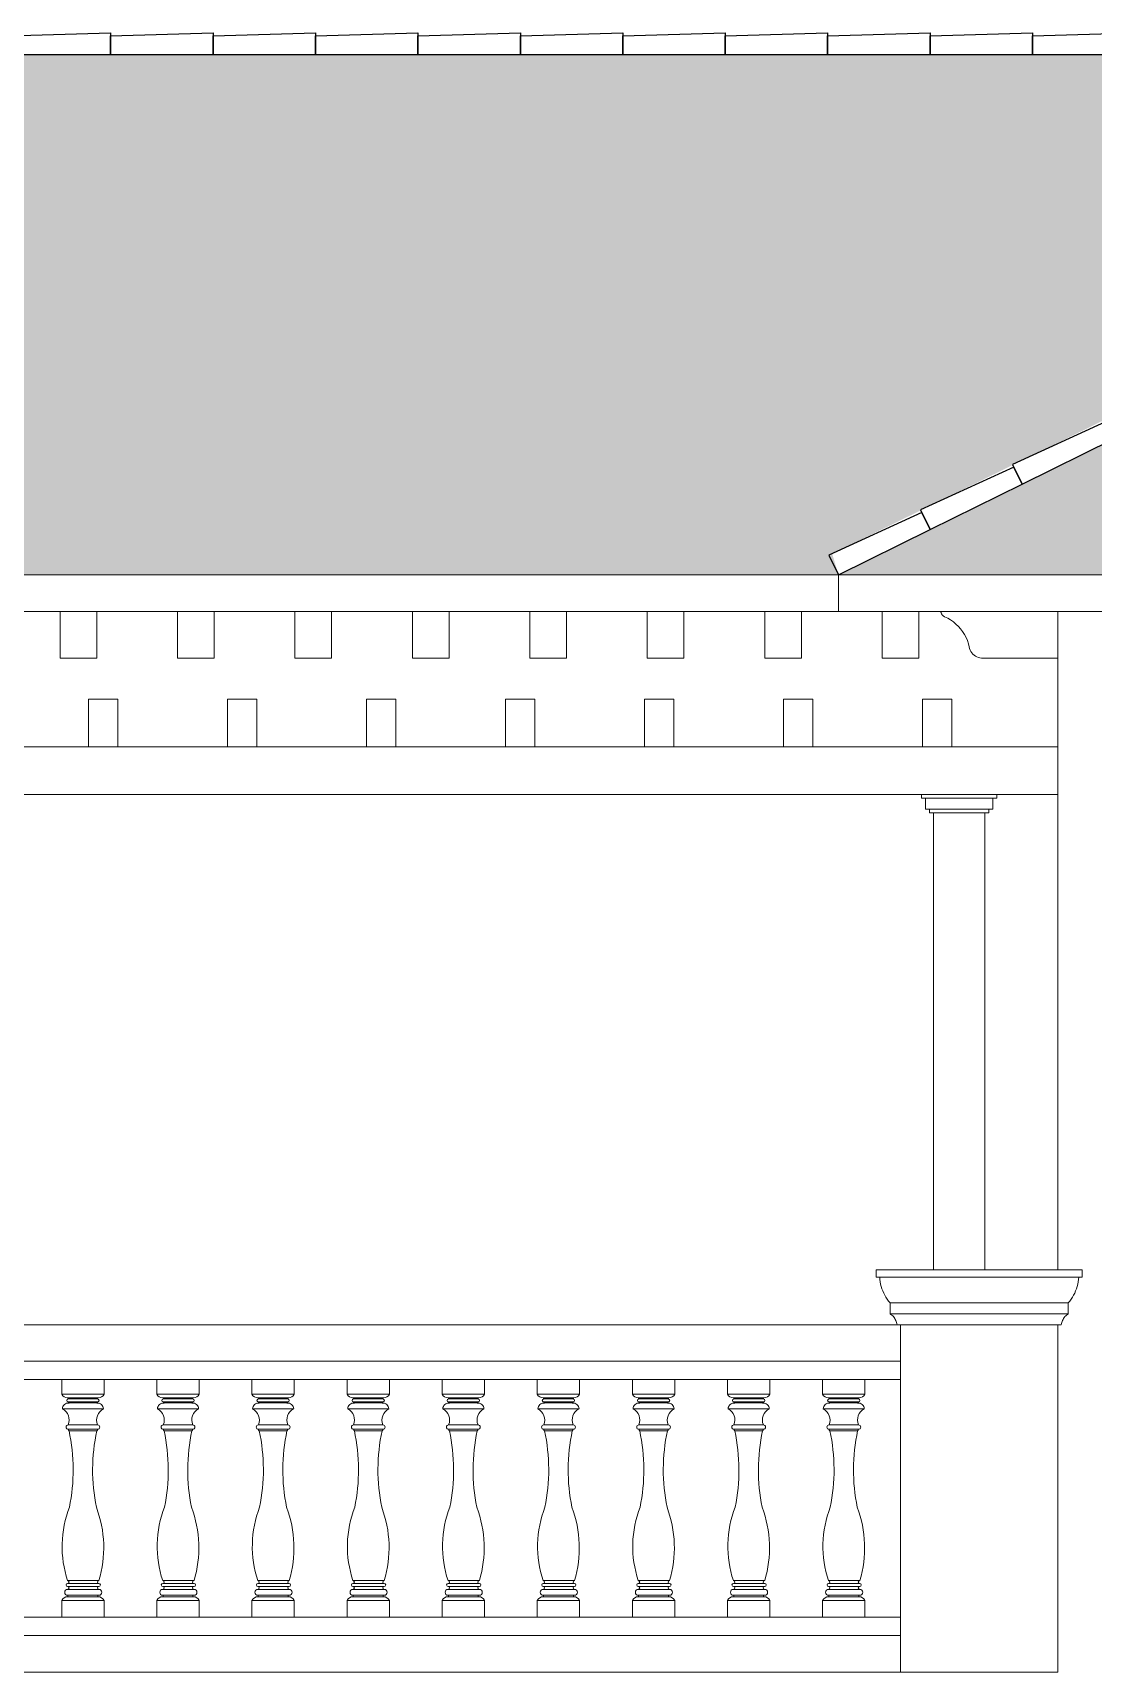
# Model space of a CAD drawing. Header units: millimetres. Extents: x 33748 to 451939, y -263262 to 62681.
# Drawn here: x 288021 to 290920, y -122262 to -117780 of the extents above; entities that cross this region are included whole.
import ezdxf

# ---------------------------------------------------------------- set-up
doc = ezdxf.new("R2010")
doc.units = ezdxf.units.MM
for name, color, linetype, lineweight in [('-FURNITURE', 46, 'Continuous', 9), ('-HATCH', 8, 'Continuous', 5), ('-LINE1', 7, 'Continuous', 18)]:
    doc.layers.add(name, color=color, linetype=linetype, lineweight=lineweight)
doc.layers.add('-HATCH CONCRETE', color=54, linetype='Continuous')
doc.layers.add('13. NET HATCH', color=252, linetype='Continuous')

# ---------------------------------------------------------------- blocks, each defined once
blk = doc.blocks.new('cot lan can')
blk.add_line((-66.5, 1080), (-57, 1080))
for points in [[(-66.5, 1080), (-66.5, 1100), (496.5, 1100), (496.5, 1080), (-66.5, 1080)], [(-28.5, 1010), (-32.6, 1014.8), (-36.4, 1019.9), (-39.9, 1025.2), (-43.2, 1030.8), (-46.1, 1036.5), (-48.6, 1042.3), (-50.9, 1048.4), (-52.8, 1054.5), (-54.4, 1060.8), (-55.6, 1067.1), (-56.5, 1073.5), (-57, 1080)], [(487, 1080), (486.5, 1073.5), (485.6, 1067.1), (484.4, 1060.8), (482.8, 1054.5), (480.9, 1048.4), (478.6, 1042.3), (476.1, 1036.5), (473.2, 1030.8), (469.9, 1025.2), (466.4, 1019.9), (462.6, 1014.8), (458.5, 1010)], [(-28.5, 980), (-28.5, 1010), (458.5, 1010), (458.5, 980)], [(-10.8, 956), (-11.8, 959), (-12.9, 961.8), (-14.3, 964.6), (-15.8, 967.2), (-17.6, 969.7), (-18.4, 970.7), (-19.5, 972.1), (-21.5, 974.3), (-23.7, 976.4), (-26.1, 978.3), (-28.5, 980), (458.5, 980), (456.1, 978.3), (453.7, 976.4), (451.5, 974.3), (449.5, 972.1), (447.6, 969.7), (445.8, 967.2), (444.3, 964.6), (442.9, 961.8), (441.8, 959), (440.8, 956), (440.1, 953), (439.5, 950), (430, 950)], [(0, 950), (-9.5, 950), (-10.1, 953), (-10.8, 956)]]:
    blk.add_lwpolyline(points)
blk.add_lwpolyline([(430, 950), (430, 0), (0, 0), (0, 950)], close=True)

msp = doc.modelspace()

# ---------------------------------------------------------------- hatches: boundary and pattern name
at = {"layer": '13. NET HATCH'}
h = msp.add_hatch(dxfattribs=at)
h.set_pattern_fill('N-ONG-01', color=256, scale=200)
h.set_pattern_definition([(274.9697, (290364.163, -13157.795), (-199.9982614, 2400.0002103), [184.6944, -4432.6642]), (180, (290380.16, -13341.8), (-200, -200), [16, -184]), (0, (290180.16, -13357.8), (200, 200), [56, -144]), (90, (290236.16, -13357.8), (-200, 200), [20, -180]), (270, (290364.16, -13337.8), (200, -200), [20, -180]), (0, (290364.16, -13357.8), (200, 200), [16, -184]), (0, (290180.16, -13341.8), (200, 200), [40, -160]), (85.0303, (290220.163, -13341.795), (199.9982614, 2400.0002103), [184.6944, -4432.6642]), (52.6961, (290220.163, -13331.795), (-2599.997178, -3400.00214834), [52.8016, -5227.35]), (18.4349, (290252.16, -13289.795), (400.000087, 199.99968), [50.5964, -581.859]), (341.5651, (290300.16, -13273.795), (-400.000087, 199.99968), [50.5964, -581.859]), (307.3039, (290348.163, -13289.795), (2599.997178, -3400.00214834), [52.8016, -5227.35]), (20.2249, (290262.163, -13303.795), (-2199.9994529, -800.0016671), [40.497, -4009.1944]), (339.7751, (290300.163, -13289.795), (2199.9994529, -800.0016671), [40.497, -4009.1944]), (307.4054, (290338.163, -13303.795), (2000.0019905, -2599.998493), [42.8018, -4237.385]), (52.5946, (290236.163, -13337.795), (-2000.0019905, -2599.998493), [42.8018, -4237.385])])
h.paths.add_polyline_path([(292823.4, -117916.4), (295440.2, -119204.6), (295423.2, -119262.1), (299123.8, -119262.1), (296073.9, -117840), (287473.2, -117840), (284423.4, -119262.1), (290223.5, -119262.1), (290206.5, -119204.6)])
h.paths.add_polyline_path([(295423.2, -119262.1), (292823.4, -117977.6), (290223.5, -119262.1)], flags=17)

# ---------------------------------------------------------------- linework, layer by layer
at = {"layer": '-FURNITURE'}
for p, q in [((286323.8, -119732.1), (290823.5, -119732.1)), ((286444.8, -119862.1), (290823.5, -119862.1)), ((290450.2, -119862.9), (290450.2, -119872.9)), ((290656.8, -119862.9), (290450.2, -119862.9)), ((290450.2, -119872.9), (290461.3, -119872.9)), ((290461.3, -119872.9), (290461.3, -119902.9)), ((290645.7, -119872.9), (290461.3, -119872.9)), ((290645.7, -119872.9), (290656.8, -119872.9)), ((290645.7, -119872.9), (290645.7, -119902.9)), ((290656.8, -119862.9), (290656.8, -119872.9)), ((290461.3, -119902.9), (290472.4, -119902.9)), ((290472.4, -119902.9), (290472.4, -119912.9)), ((290634.6, -119902.9), (290472.4, -119902.9)), ((290472.4, -119912.9), (290483.5, -119912.9)), ((290483.5, -121162.1), (290483.5, -119912.9)), ((290623.5, -119912.9), (290483.5, -119912.9)), ((290623.5, -119912.9), (290634.6, -119912.9)), ((290623.5, -121162.1), (290623.5, -119912.9)), ((290634.6, -119902.9), (290645.7, -119902.9)), ((290634.6, -119902.9), (290634.6, -119912.9))]:
    msp.add_line(p, q, dxfattribs=at)
for points in [[(288173.3, -119732.1), (288173.3, -119602.1), (288253.3, -119602.1), (288253.3, -119732.1)], [(288553.3, -119732.1), (288553.3, -119602.1), (288633.3, -119602.1), (288633.3, -119732.1)], [(288933.3, -119732.1), (288933.3, -119602.1), (289013.3, -119602.1), (289013.3, -119732.1)], [(289313.3, -119732.1), (289313.3, -119602.1), (289393.3, -119602.1), (289393.3, -119732.1)], [(289693.3, -119732.1), (289693.3, -119602.1), (289773.3, -119602.1), (289773.3, -119732.1)], [(290073.3, -119732.1), (290073.3, -119602.1), (290153.3, -119602.1), (290153.3, -119732.1)], [(290453.3, -119732.1), (290453.3, -119602.1), (290533.3, -119602.1), (290533.3, -119732.1)]]:
    msp.add_lwpolyline(points, dxfattribs=at)
at = {"layer": '-HATCH'}
for p, q in [((287473.2, -117840), (296073.9, -117840)), ((284423.4, -119262.1), (290223.5, -119262.1)), ((290223.5, -119362.1), (284423.4, -119362.1))]:
    msp.add_line(p, q, dxfattribs=at)
for points in [[(288095.7, -119490.1), (288095.7, -119362.1), (288195.7, -119362.1), (288195.7, -119490.1)], [(288416.8, -119490.1), (288416.8, -119362.1), (288516.8, -119362.1), (288516.8, -119490.1)], [(288737.8, -119490.1), (288737.8, -119362.1), (288837.8, -119362.1), (288837.8, -119490.1)], [(289058.9, -119490.1), (289058.9, -119362.1), (289158.9, -119362.1), (289158.9, -119490.1)], [(289379.9, -119490.1), (289379.9, -119362.1), (289479.9, -119362.1), (289479.9, -119490.1)], [(289700.9, -119490.1), (289700.9, -119362.1), (289800.9, -119362.1), (289800.9, -119490.1)], [(290022, -119490.1), (290022, -119362.1), (290122, -119362.1), (290122, -119490.1)], [(290343, -119490.1), (290343, -119362.1), (290443, -119362.1), (290443, -119490.1)]]:
    msp.add_lwpolyline(points, close=True, dxfattribs=at)
at = {"layer": '-HATCH CONCRETE'}
for points in [[(287953.9, -117840), (287953.9, -117788), (288233.9, -117780), (288233.9, -117840)], [(288233.9, -117840), (288233.9, -117788), (288513.9, -117780), (288513.9, -117840)], [(288513.9, -117840), (288513.9, -117788), (288793.9, -117780), (288793.9, -117840)], [(288793.9, -117840), (288793.9, -117788), (289073.9, -117780), (289073.9, -117840)], [(289073.9, -117840), (289073.9, -117788), (289353.9, -117780), (289353.9, -117840)], [(289353.9, -117840), (289353.9, -117788), (289633.9, -117780), (289633.9, -117840)], [(289633.9, -117840), (289633.9, -117788), (289913.9, -117780), (289913.9, -117840)], [(289913.9, -117840), (289913.9, -117788), (290193.9, -117780), (290193.9, -117840)], [(290193.9, -117840), (290193.9, -117788), (290473.9, -117780), (290473.9, -117840)], [(290473.9, -117840), (290473.9, -117788), (290753.9, -117780), (290753.9, -117840)], [(290753.9, -117840), (290753.9, -117788), (291033.9, -117780), (291033.9, -117840)], [(290976.6, -118890.1), (290953.6, -118843.4), (290699, -118960.3), (290725.6, -119014.1)], [(290725.6, -119014.1), (290702.5, -118967.5), (290448, -119084.3), (290474.5, -119138.1)], [(290474.5, -119138.1), (290451.5, -119091.5), (290196.9, -119208.3), (290223.5, -119262.1)]]:
    msp.add_lwpolyline(points, close=True, dxfattribs=at)
at = {"layer": '-LINE1'}
msp.add_line((292823.4, -117977.6), (290223.5, -119262.1), dxfattribs=at)
at = {"layer": '-LINE1', "lineweight": 20}
for p, q in [((295423.2, -119262.1), (290223.5, -119262.1)), ((290223.5, -119362.1), (290223.5, -119262.1)), ((290223.5, -119362.1), (295423.2, -119362.1)), ((288100.2, -121502), (288100.2, -121462.1)), ((288360.2, -121502), (288360.2, -121462.1)), ((288620.2, -121502), (288620.2, -121462.1)), ((288880.2, -121502), (288880.2, -121462.1)), ((289140.2, -121502), (289140.2, -121462.1)), ((289400.2, -121502), (289400.2, -121462.1)), ((289660.2, -121502), (289660.2, -121462.1)), ((289920.2, -121502), (289920.2, -121462.1)), ((290180.2, -121502), (290180.2, -121462.1)), ((288165.8, -121502), (288100.2, -121502)), ((288165.8, -121502), (288215.8, -121502)), ((288425.8, -121502), (288360.2, -121502)), ((288425.8, -121502), (288475.8, -121502)), ((288685.8, -121502), (288620.2, -121502)), ((288685.8, -121502), (288735.8, -121502)), ((288945.8, -121502), (288880.2, -121502)), ((288945.8, -121502), (288995.8, -121502)), ((289205.8, -121502), (289140.2, -121502)), ((289205.8, -121502), (289255.8, -121502)), ((289465.8, -121502), (289400.2, -121502)), ((289465.8, -121502), (289515.8, -121502)), ((289725.8, -121502), (289660.2, -121502)), ((289725.8, -121502), (289775.8, -121502)), ((289985.8, -121502), (289920.2, -121502)), ((289985.8, -121502), (290035.8, -121502)), ((290245.8, -121502), (290180.2, -121502)), ((290245.8, -121502), (290295.8, -121502)), ((288165.8, -121542.1), (288101.9, -121542.1)), ((288165.8, -121512), (288116.2, -121512)), ((288117.2, -121512), (288117.2, -121515.1)), ((288165.8, -121515.1), (288117.9, -121515.1)), ((288165.8, -121523.1), (288117.9, -121523.1)), ((288117.9, -121523.1), (288117.9, -121526.1)), ((288165.8, -121526.1), (288117.9, -121526.1)), ((288165.8, -121512), (288199.8, -121512)), ((288165.8, -121515.1), (288198.2, -121515.1)), ((288165.8, -121523.1), (288198.2, -121523.1)), ((288165.8, -121526.1), (288198.2, -121526.1)), ((288165.8, -121542.1), (288214.2, -121542.1)), ((288198.2, -121523.1), (288198.2, -121526.1)), ((288198.8, -121512), (288198.8, -121515.1)), ((288425.8, -121542.1), (288361.9, -121542.1)), ((288425.8, -121512), (288376.2, -121512)), ((288377.2, -121512), (288377.2, -121515.1)), ((288425.8, -121515.1), (288377.9, -121515.1)), ((288425.8, -121523.1), (288377.9, -121523.1)), ((288377.9, -121523.1), (288377.9, -121526.1)), ((288425.8, -121526.1), (288377.9, -121526.1)), ((288425.8, -121512), (288459.8, -121512)), ((288425.8, -121515.1), (288458.2, -121515.1)), ((288425.8, -121523.1), (288458.2, -121523.1)), ((288425.8, -121526.1), (288458.2, -121526.1)), ((288425.8, -121542.1), (288474.2, -121542.1)), ((288458.2, -121523.1), (288458.2, -121526.1)), ((288458.8, -121512), (288458.8, -121515.1)), ((288685.8, -121542.1), (288621.9, -121542.1)), ((288685.8, -121512), (288636.2, -121512)), ((288637.2, -121512), (288637.2, -121515.1)), ((288685.8, -121515.1), (288637.9, -121515.1)), ((288685.8, -121523.1), (288637.9, -121523.1)), ((288637.9, -121523.1), (288637.9, -121526.1)), ((288685.8, -121526.1), (288637.9, -121526.1)), ((288685.8, -121512), (288719.8, -121512)), ((288685.8, -121515.1), (288718.2, -121515.1)), ((288685.8, -121523.1), (288718.2, -121523.1)), ((288685.8, -121526.1), (288718.2, -121526.1)), ((288685.8, -121542.1), (288734.2, -121542.1)), ((288718.2, -121523.1), (288718.2, -121526.1)), ((288718.8, -121512), (288718.8, -121515.1)), ((288945.8, -121542.1), (288881.9, -121542.1)), ((288945.8, -121512), (288896.2, -121512)), ((288897.2, -121512), (288897.2, -121515.1)), ((288945.8, -121515.1), (288897.9, -121515.1)), ((288945.8, -121523.1), (288897.9, -121523.1)), ((288897.9, -121523.1), (288897.9, -121526.1)), ((288945.8, -121526.1), (288897.9, -121526.1)), ((288945.8, -121512), (288979.8, -121512)), ((288945.8, -121515.1), (288978.2, -121515.1)), ((288945.8, -121523.1), (288978.2, -121523.1)), ((288945.8, -121526.1), (288978.2, -121526.1)), ((288945.8, -121542.1), (288994.2, -121542.1)), ((288978.2, -121523.1), (288978.2, -121526.1)), ((288978.8, -121512), (288978.8, -121515.1)), ((289205.8, -121542.1), (289141.9, -121542.1)), ((289205.8, -121512), (289156.2, -121512)), ((289157.2, -121512), (289157.2, -121515.1)), ((289205.8, -121515.1), (289157.9, -121515.1)), ((289205.8, -121523.1), (289157.9, -121523.1)), ((289157.9, -121523.1), (289157.9, -121526.1)), ((289205.8, -121526.1), (289157.9, -121526.1)), ((289205.8, -121512), (289239.8, -121512)), ((289205.8, -121515.1), (289238.2, -121515.1)), ((289205.8, -121523.1), (289238.2, -121523.1)), ((289205.8, -121526.1), (289238.2, -121526.1)), ((289205.8, -121542.1), (289254.2, -121542.1)), ((289238.2, -121523.1), (289238.2, -121526.1)), ((289238.8, -121512), (289238.8, -121515.1)), ((289465.8, -121542.1), (289401.9, -121542.1)), ((289465.8, -121512), (289416.2, -121512)), ((289417.2, -121512), (289417.2, -121515.1)), ((289465.8, -121515.1), (289417.9, -121515.1)), ((289465.8, -121523.1), (289417.9, -121523.1)), ((289417.9, -121523.1), (289417.9, -121526.1)), ((289465.8, -121526.1), (289417.9, -121526.1)), ((289465.8, -121512), (289499.8, -121512)), ((289465.8, -121515.1), (289498.2, -121515.1)), ((289465.8, -121523.1), (289498.2, -121523.1)), ((289465.8, -121526.1), (289498.2, -121526.1)), ((289465.8, -121542.1), (289514.2, -121542.1)), ((289498.2, -121523.1), (289498.2, -121526.1)), ((289498.8, -121512), (289498.8, -121515.1)), ((289725.8, -121542.1), (289661.9, -121542.1)), ((289725.8, -121512), (289676.2, -121512)), ((289677.2, -121512), (289677.2, -121515.1)), ((289725.8, -121515.1), (289677.9, -121515.1)), ((289725.8, -121523.1), (289677.9, -121523.1)), ((289677.9, -121523.1), (289677.9, -121526.1)), ((289725.8, -121526.1), (289677.9, -121526.1)), ((289725.8, -121512), (289759.8, -121512)), ((289725.8, -121515.1), (289758.2, -121515.1)), ((289725.8, -121523.1), (289758.2, -121523.1)), ((289725.8, -121526.1), (289758.2, -121526.1)), ((289725.8, -121542.1), (289774.2, -121542.1)), ((289758.2, -121523.1), (289758.2, -121526.1)), ((289758.8, -121512), (289758.8, -121515.1)), ((289985.8, -121542.1), (289921.9, -121542.1)), ((289985.8, -121512), (289936.2, -121512)), ((289937.2, -121512), (289937.2, -121515.1)), ((289985.8, -121515.1), (289937.9, -121515.1)), ((289985.8, -121523.1), (289937.9, -121523.1)), ((289937.9, -121523.1), (289937.9, -121526.1)), ((289985.8, -121526.1), (289937.9, -121526.1)), ((289985.8, -121512), (290019.8, -121512)), ((289985.8, -121515.1), (290018.2, -121515.1)), ((289985.8, -121523.1), (290018.2, -121523.1)), ((289985.8, -121526.1), (290018.2, -121526.1)), ((289985.8, -121542.1), (290034.2, -121542.1)), ((290018.2, -121523.1), (290018.2, -121526.1)), ((290018.8, -121512), (290018.8, -121515.1)), ((290245.8, -121542.1), (290181.9, -121542.1)), ((290245.8, -121512), (290196.2, -121512)), ((290197.2, -121512), (290197.2, -121515.1)), ((290245.8, -121515.1), (290197.9, -121515.1)), ((290245.8, -121523.1), (290197.9, -121523.1)), ((290197.9, -121523.1), (290197.9, -121526.1)), ((290245.8, -121526.1), (290197.9, -121526.1)), ((290245.8, -121512), (290279.8, -121512)), ((290245.8, -121515.1), (290278.2, -121515.1)), ((290245.8, -121523.1), (290278.2, -121523.1)), ((290245.8, -121526.1), (290278.2, -121526.1)), ((290245.8, -121542.1), (290294.2, -121542.1)), ((290278.2, -121523.1), (290278.2, -121526.1)), ((290278.8, -121512), (290278.8, -121515.1)), ((288165.8, -121586.1), (288117.9, -121586.1)), ((288165.8, -121598.1), (288117.9, -121598.1)), ((288165.8, -121586.1), (288198.2, -121586.1)), ((288165.8, -121598.1), (288198.2, -121598.1)), ((288425.8, -121586.1), (288377.9, -121586.1)), ((288425.8, -121598.1), (288377.9, -121598.1)), ((288425.8, -121586.1), (288458.2, -121586.1)), ((288425.8, -121598.1), (288458.2, -121598.1)), ((288685.8, -121586.1), (288637.9, -121586.1)), ((288685.8, -121598.1), (288637.9, -121598.1)), ((288685.8, -121586.1), (288718.2, -121586.1)), ((288685.8, -121598.1), (288718.2, -121598.1)), ((288945.8, -121586.1), (288897.9, -121586.1)), ((288945.8, -121598.1), (288897.9, -121598.1)), ((288945.8, -121586.1), (288978.2, -121586.1)), ((288945.8, -121598.1), (288978.2, -121598.1)), ((289205.8, -121586.1), (289157.9, -121586.1)), ((289205.8, -121598.1), (289157.9, -121598.1)), ((289205.8, -121586.1), (289238.2, -121586.1)), ((289205.8, -121598.1), (289238.2, -121598.1)), ((289465.8, -121586.1), (289417.9, -121586.1)), ((289465.8, -121598.1), (289417.9, -121598.1)), ((289465.8, -121586.1), (289498.2, -121586.1)), ((289465.8, -121598.1), (289498.2, -121598.1)), ((289725.8, -121586.1), (289677.9, -121586.1)), ((289725.8, -121598.1), (289677.9, -121598.1)), ((289725.8, -121586.1), (289758.2, -121586.1)), ((289725.8, -121598.1), (289758.2, -121598.1)), ((289985.8, -121586.1), (289937.9, -121586.1)), ((289985.8, -121598.1), (289937.9, -121598.1)), ((289985.8, -121586.1), (290018.2, -121586.1)), ((289985.8, -121598.1), (290018.2, -121598.1)), ((290245.8, -121586.1), (290197.9, -121586.1)), ((290245.8, -121598.1), (290197.9, -121598.1)), ((290245.8, -121586.1), (290278.2, -121586.1)), ((290245.8, -121598.1), (290278.2, -121598.1)), ((288165.8, -121602.1), (288120.1, -121602.1)), ((288165.8, -121602.1), (288195.9, -121602.1)), ((288425.8, -121602.1), (288380.1, -121602.1)), ((288425.8, -121602.1), (288455.9, -121602.1)), ((288685.8, -121602.1), (288640.1, -121602.1)), ((288685.8, -121602.1), (288715.9, -121602.1)), ((288945.8, -121602.1), (288900.1, -121602.1)), ((288945.8, -121602.1), (288975.9, -121602.1)), ((289205.8, -121602.1), (289160.1, -121602.1)), ((289205.8, -121602.1), (289235.9, -121602.1)), ((289465.8, -121602.1), (289420.1, -121602.1)), ((289465.8, -121602.1), (289495.9, -121602.1)), ((289725.8, -121602.1), (289680.1, -121602.1)), ((289725.8, -121602.1), (289755.9, -121602.1)), ((289985.8, -121602.1), (289940.1, -121602.1)), ((289985.8, -121602.1), (290015.9, -121602.1)), ((290245.8, -121602.1), (290200.1, -121602.1)), ((290245.8, -121602.1), (290275.9, -121602.1)), ((288201.8, -122011.7), (288116.2, -122011.7)), ((288201.8, -122019.7), (288116.2, -122019.7)), ((288201.8, -122027.7), (288116.2, -122027.7)), ((288201.8, -122035.7), (288116.2, -122035.7)), ((288461.8, -122011.7), (288376.2, -122011.7)), ((288461.8, -122019.7), (288376.2, -122019.7)), ((288461.8, -122027.7), (288376.2, -122027.7)), ((288461.8, -122035.7), (288376.2, -122035.7)), ((288721.8, -122011.7), (288636.2, -122011.7)), ((288721.8, -122019.7), (288636.2, -122019.7)), ((288721.8, -122027.7), (288636.2, -122027.7)), ((288721.8, -122035.7), (288636.2, -122035.7)), ((288981.8, -122011.7), (288896.2, -122011.7)), ((288981.8, -122019.7), (288896.2, -122019.7)), ((288981.8, -122027.7), (288896.2, -122027.7)), ((288981.8, -122035.7), (288896.2, -122035.7)), ((289241.8, -122011.7), (289156.2, -122011.7)), ((289241.8, -122019.7), (289156.2, -122019.7)), ((289241.8, -122027.7), (289156.2, -122027.7)), ((289241.8, -122035.7), (289156.2, -122035.7)), ((289501.8, -122011.7), (289416.2, -122011.7)), ((289501.8, -122019.7), (289416.2, -122019.7)), ((289501.8, -122027.7), (289416.2, -122027.7)), ((289501.8, -122035.7), (289416.2, -122035.7)), ((289761.8, -122011.7), (289676.2, -122011.7)), ((289761.8, -122019.7), (289676.2, -122019.7)), ((289761.8, -122027.7), (289676.2, -122027.7)), ((289761.8, -122035.7), (289676.2, -122035.7)), ((290021.8, -122011.7), (289936.2, -122011.7)), ((290021.8, -122019.7), (289936.2, -122019.7)), ((290021.8, -122027.7), (289936.2, -122027.7)), ((290021.8, -122035.7), (289936.2, -122035.7)), ((290281.8, -122011.7), (290196.2, -122011.7)), ((290281.8, -122019.7), (290196.2, -122019.7)), ((290281.8, -122027.7), (290196.2, -122027.7)), ((290281.8, -122035.7), (290196.2, -122035.7)), ((288215.8, -122065.7), (288100.2, -122065.7)), ((288100.2, -122112.1), (288100.2, -122065.7)), ((288201.8, -122051.7), (288116.2, -122051.7)), ((288199.8, -122055.7), (288116.2, -122055.7)), ((288117.2, -122051.7), (288117.2, -122055.7)), ((288198.8, -122051.7), (288198.8, -122055.7)), ((288215.8, -122112.1), (288215.8, -122065.7)), ((288475.8, -122065.7), (288360.2, -122065.7)), ((288360.2, -122112.1), (288360.2, -122065.7)), ((288461.8, -122051.7), (288376.2, -122051.7)), ((288459.8, -122055.7), (288376.2, -122055.7)), ((288377.2, -122051.7), (288377.2, -122055.7)), ((288458.8, -122051.7), (288458.8, -122055.7)), ((288475.8, -122112.1), (288475.8, -122065.7)), ((288735.8, -122065.7), (288620.2, -122065.7)), ((288620.2, -122112.1), (288620.2, -122065.7)), ((288721.8, -122051.7), (288636.2, -122051.7)), ((288719.8, -122055.7), (288636.2, -122055.7)), ((288637.2, -122051.7), (288637.2, -122055.7)), ((288718.8, -122051.7), (288718.8, -122055.7)), ((288735.8, -122112.1), (288735.8, -122065.7)), ((288995.8, -122065.7), (288880.2, -122065.7)), ((288880.2, -122112.1), (288880.2, -122065.7)), ((288981.8, -122051.7), (288896.2, -122051.7)), ((288979.8, -122055.7), (288896.2, -122055.7)), ((288897.2, -122051.7), (288897.2, -122055.7)), ((288978.8, -122051.7), (288978.8, -122055.7)), ((288995.8, -122112.1), (288995.8, -122065.7)), ((289255.8, -122065.7), (289140.2, -122065.7)), ((289140.2, -122112.1), (289140.2, -122065.7)), ((289241.8, -122051.7), (289156.2, -122051.7)), ((289239.8, -122055.7), (289156.2, -122055.7)), ((289157.2, -122051.7), (289157.2, -122055.7)), ((289238.8, -122051.7), (289238.8, -122055.7)), ((289255.8, -122112.1), (289255.8, -122065.7)), ((289515.8, -122065.7), (289400.2, -122065.7)), ((289400.2, -122112.1), (289400.2, -122065.7)), ((289501.8, -122051.7), (289416.2, -122051.7)), ((289499.8, -122055.7), (289416.2, -122055.7)), ((289417.2, -122051.7), (289417.2, -122055.7)), ((289498.8, -122051.7), (289498.8, -122055.7)), ((289515.8, -122112.1), (289515.8, -122065.7)), ((289775.8, -122065.7), (289660.2, -122065.7)), ((289660.2, -122112.1), (289660.2, -122065.7)), ((289761.8, -122051.7), (289676.2, -122051.7)), ((289759.8, -122055.7), (289676.2, -122055.7)), ((289677.2, -122051.7), (289677.2, -122055.7)), ((289758.8, -122051.7), (289758.8, -122055.7)), ((289775.8, -122112.1), (289775.8, -122065.7)), ((290035.8, -122065.7), (289920.2, -122065.7)), ((289920.2, -122112.1), (289920.2, -122065.7)), ((290021.8, -122051.7), (289936.2, -122051.7)), ((290019.8, -122055.7), (289936.2, -122055.7)), ((289937.2, -122051.7), (289937.2, -122055.7)), ((290018.8, -122051.7), (290018.8, -122055.7)), ((290035.8, -122112.1), (290035.8, -122065.7)), ((290295.8, -122065.7), (290180.2, -122065.7)), ((290180.2, -122112.1), (290180.2, -122065.7)), ((290281.8, -122051.7), (290196.2, -122051.7)), ((290279.8, -122055.7), (290196.2, -122055.7)), ((290197.2, -122051.7), (290197.2, -122055.7)), ((290278.8, -122051.7), (290278.8, -122055.7)), ((290295.8, -122112.1), (290295.8, -122065.7)), ((288100.2, -122112.1), (288165.8, -122112.1)), ((288165.8, -122112.1), (288215.8, -122112.1)), ((288360.2, -122112.1), (288425.8, -122112.1)), ((288425.8, -122112.1), (288475.8, -122112.1)), ((288620.2, -122112.1), (288685.8, -122112.1)), ((288685.8, -122112.1), (288735.8, -122112.1)), ((288880.2, -122112.1), (288945.8, -122112.1)), ((288945.8, -122112.1), (288995.8, -122112.1)), ((289140.2, -122112.1), (289205.8, -122112.1)), ((289205.8, -122112.1), (289255.8, -122112.1)), ((289400.2, -122112.1), (289465.8, -122112.1)), ((289465.8, -122112.1), (289515.8, -122112.1)), ((289660.2, -122112.1), (289725.8, -122112.1)), ((289725.8, -122112.1), (289775.8, -122112.1)), ((289920.2, -122112.1), (289985.8, -122112.1)), ((289985.8, -122112.1), (290035.8, -122112.1)), ((290180.2, -122112.1), (290245.8, -122112.1)), ((290245.8, -122112.1), (290295.8, -122112.1))]:
    msp.add_line(p, q, dxfattribs=at)
at = {"layer": '-LINE1'}
msp.add_lwpolyline([(290610.2, -119489.1), (290606, -119487.9), (290601.9, -119486.2), (290598.1, -119484), (290594.5, -119481.4), (290591.2, -119478.4), (290588.3, -119475.1), (290585.8, -119471.4), (290583.7, -119467.5), (290582.1, -119463.4), (290581, -119459.1), (290578.7, -119450.2), (290575.8, -119441.5), (290572.2, -119433), (290567.9, -119424.9), (290563, -119417.1), (290557.5, -119409.7), (290551.4, -119402.8), (290544.7, -119396.5), (290537.6, -119390.6), (290530, -119385.4), (290522.1, -119380.8), (290513.8, -119376.8), (290512.4, -119376.1), (290511, -119375.3), (290509.7, -119374.4), (290508.6, -119373.3), (290507.5, -119372.2), (290506.5, -119371), (290505.7, -119369.6), (290505, -119368.2), (290504.4, -119366.8), (290504, -119365.2), (290503.7, -119363.7), (290503.5, -119362.1), (290823.5, -119362.1), (290823.5, -119490.1), (290822.4, -119490.1), (290619, -119490.1), (290614.6, -119489.9)], close=True, dxfattribs=at)
at = {"layer": '-LINE1', "lineweight": 20}
for points in [[(290823.6, -119362.1), (290823.2, -121162.1)], [(286953.2, -121312.1), (290383.7, -121312.1)], [(286953.2, -121412.1), (290393.2, -121412.1)], [(286953.2, -121462.1), (290393.2, -121462.1)], [(288100.2, -121462.1), (288215.8, -121462.1), (288215.8, -121502)], [(288360.2, -121462.1), (288475.8, -121462.1), (288475.8, -121502)], [(288620.2, -121462.1), (288735.8, -121462.1), (288735.8, -121502)], [(288880.2, -121462.1), (288995.8, -121462.1), (288995.8, -121502)], [(289140.2, -121462.1), (289255.8, -121462.1), (289255.8, -121502)], [(289400.2, -121462.1), (289515.8, -121462.1), (289515.8, -121502)], [(289660.2, -121462.1), (289775.8, -121462.1), (289775.8, -121502)], [(289920.2, -121462.1), (290035.8, -121462.1), (290035.8, -121502)], [(290180.2, -121462.1), (290295.8, -121462.1), (290295.8, -121502)], [(286953.2, -122112.1), (290393.2, -122112.1)], [(286953.2, -122162.1), (290393.2, -122162.1)], [(286523.2, -122262.1), (290823.2, -122262.1)]]:
    msp.add_lwpolyline(points, dxfattribs=at)
for centre, radius, start, end in [((288115.6, -121495.2), 16.8, 203.9086, 272.0806), ((288200.4, -121495.2), 16.8, 267.9194, 336.0914), ((288375.6, -121495.2), 16.8, 203.9086, 272.0806), ((288460.4, -121495.2), 16.8, 267.9194, 336.0914), ((288635.6, -121495.2), 16.8, 203.9086, 272.0806), ((288720.4, -121495.2), 16.8, 267.9194, 336.0914), ((288895.6, -121495.2), 16.8, 203.9086, 272.0806), ((288980.4, -121495.2), 16.8, 267.9194, 336.0914), ((289155.6, -121495.2), 16.8, 203.9086, 272.0806), ((289240.4, -121495.2), 16.8, 267.9194, 336.0914), ((289415.6, -121495.2), 16.8, 203.9086, 272.0806), ((289500.4, -121495.2), 16.8, 267.9194, 336.0914), ((289675.6, -121495.2), 16.8, 203.9086, 272.0806), ((289760.4, -121495.2), 16.8, 267.9194, 336.0914), ((289935.6, -121495.2), 16.8, 203.9086, 272.0806), ((290020.4, -121495.2), 16.8, 267.9194, 336.0914), ((290195.6, -121495.2), 16.8, 203.9086, 272.0806), ((290280.4, -121495.2), 16.8, 267.9194, 336.0914), ((288117.9, -121542.1), 16, 81.516, 180), ((288085.4, -121572.9), 35, 337.9632, 62.003), ((288117.9, -121519.1), 4, 90, 270), ((288230.6, -121572.9), 35, 117.997, 202.0368), ((288198.2, -121542.1), 16, 0, 98.484), ((288198.2, -121519.1), 4, 270, 90), ((288377.9, -121542.1), 16, 81.516, 180), ((288345.4, -121572.9), 35, 337.9632, 62.003), ((288377.9, -121519.1), 4, 90, 270), ((288490.6, -121572.9), 35, 117.997, 202.0368), ((288458.2, -121542.1), 16, 0, 98.484), ((288458.2, -121519.1), 4, 270, 90), ((288637.9, -121542.1), 16, 81.516, 180), ((288605.4, -121572.9), 35, 337.9632, 62.003), ((288637.9, -121519.1), 4, 90, 270), ((288750.6, -121572.9), 35, 117.997, 202.0368), ((288718.2, -121542.1), 16, 0, 98.484), ((288718.2, -121519.1), 4, 270, 90), ((288897.9, -121542.1), 16, 81.516, 180), ((288865.4, -121572.9), 35, 337.9632, 62.003), ((288897.9, -121519.1), 4, 90, 270), ((289010.6, -121572.9), 35, 117.997, 202.0368), ((288978.2, -121542.1), 16, 0, 98.484), ((288978.2, -121519.1), 4, 270, 90), ((289157.9, -121542.1), 16, 81.516, 180), ((289125.4, -121572.9), 35, 337.9632, 62.003), ((289157.9, -121519.1), 4, 90, 270), ((289270.6, -121572.9), 35, 117.997, 202.0368), ((289238.2, -121542.1), 16, 0, 98.484), ((289238.2, -121519.1), 4, 270, 90), ((289417.9, -121542.1), 16, 81.516, 180), ((289385.4, -121572.9), 35, 337.9632, 62.003), ((289417.9, -121519.1), 4, 90, 270), ((289530.6, -121572.9), 35, 117.997, 202.0368), ((289498.2, -121542.1), 16, 0, 98.484), ((289498.2, -121519.1), 4, 270, 90), ((289677.9, -121542.1), 16, 81.516, 180), ((289645.4, -121572.9), 35, 337.9632, 62.003), ((289677.9, -121519.1), 4, 90, 270), ((289790.6, -121572.9), 35, 117.997, 202.0368), ((289758.2, -121542.1), 16, 0, 98.484), ((289758.2, -121519.1), 4, 270, 90), ((289937.9, -121542.1), 16, 81.516, 180), ((289905.4, -121572.9), 35, 337.9632, 62.003), ((289937.9, -121519.1), 4, 90, 270), ((290050.6, -121572.9), 35, 117.997, 202.0368), ((290018.2, -121542.1), 16, 0, 98.484), ((290018.2, -121519.1), 4, 270, 90), ((290197.9, -121542.1), 16, 81.516, 180), ((290165.4, -121572.9), 35, 337.9632, 62.003), ((290197.9, -121519.1), 4, 90, 270), ((290310.6, -121572.9), 35, 117.997, 202.0368), ((290278.2, -121542.1), 16, 0, 98.484), ((290278.2, -121519.1), 4, 270, 90), ((288117.9, -121592.1), 6, 90, 270), ((288121.9, -121598.4), 4.08, 175.0475, 243.2552), ((288194.1, -121598.4), 4.08, 296.7448, 4.9525), ((288198.2, -121592.1), 6, 270, 90), ((288377.9, -121592.1), 6, 90, 270), ((288381.9, -121598.4), 4.08, 175.0475, 243.2552), ((288454.1, -121598.4), 4.08, 296.7448, 4.9525), ((288458.2, -121592.1), 6, 270, 90), ((288637.9, -121592.1), 6, 90, 270), ((288641.9, -121598.4), 4.08, 175.0475, 243.2552), ((288714.1, -121598.4), 4.08, 296.7448, 4.9525), ((288718.2, -121592.1), 6, 270, 90), ((288897.9, -121592.1), 6, 90, 270), ((288901.9, -121598.4), 4.08, 175.0475, 243.2552), ((288974.1, -121598.4), 4.08, 296.7448, 4.9525), ((288978.2, -121592.1), 6, 270, 90), ((289157.9, -121592.1), 6, 90, 270), ((289161.9, -121598.4), 4.08, 175.0475, 243.2552), ((289234.1, -121598.4), 4.08, 296.7448, 4.9525), ((289238.2, -121592.1), 6, 270, 90), ((289417.9, -121592.1), 6, 90, 270), ((289421.9, -121598.4), 4.08, 175.0475, 243.2552), ((289494.1, -121598.4), 4.08, 296.7448, 4.9525), ((289498.2, -121592.1), 6, 270, 90), ((289677.9, -121592.1), 6, 90, 270), ((289681.9, -121598.4), 4.08, 175.0475, 243.2552), ((289754.1, -121598.4), 4.08, 296.7448, 4.9525), ((289758.2, -121592.1), 6, 270, 90), ((289937.9, -121592.1), 6, 90, 270), ((289941.9, -121598.4), 4.08, 175.0475, 243.2552), ((290014.1, -121598.4), 4.08, 296.7448, 4.9525), ((290018.2, -121592.1), 6, 270, 90), ((290197.9, -121592.1), 6, 90, 270), ((290201.9, -121598.4), 4.08, 175.0475, 243.2552), ((290274.1, -121598.4), 4.08, 296.7448, 4.9525), ((290278.2, -121592.1), 6, 270, 90), ((287618.4, -121709.3), 513, 348.5544, 12.0648), ((288697.6, -121709.3), 513, 167.9352, 191.4456), ((287878.4, -121709.3), 513, 348.5544, 12.0648), ((288957.6, -121709.3), 513, 167.9352, 191.4456), ((288138.4, -121709.3), 513, 348.5544, 12.0648), ((289217.6, -121709.3), 513, 167.9352, 191.4456), ((288398.4, -121709.3), 513, 348.5544, 12.0648), ((289477.6, -121709.3), 513, 167.9352, 191.4456), ((288658.4, -121709.3), 513, 348.5544, 12.0648), ((289737.6, -121709.3), 513, 167.9352, 191.4456), ((288918.4, -121709.3), 513, 348.5544, 12.0648), ((289997.6, -121709.3), 513, 167.9352, 191.4456), ((289178.4, -121709.3), 513, 348.5544, 12.0648), ((290257.6, -121709.3), 513, 167.9352, 191.4456), ((289438.4, -121709.3), 513, 348.5544, 12.0648), ((290517.6, -121709.3), 513, 167.9352, 191.4456), ((289698.4, -121709.3), 513, 348.5544, 12.0648), ((290777.6, -121709.3), 513, 167.9352, 191.4456), ((288397.6, -121918.3), 296.5, 158.7895, 198.3553), ((287901.4, -121921.8), 313.6, 343.3311, 20.6654), ((288657.6, -121918.3), 296.5, 158.7895, 198.3553), ((288161.4, -121921.8), 313.6, 343.3311, 20.6654), ((288917.6, -121918.3), 296.5, 158.7895, 198.3553), ((288421.4, -121921.8), 313.6, 343.3311, 20.6654), ((289177.6, -121918.3), 296.5, 158.7895, 198.3553), ((288681.4, -121921.8), 313.6, 343.3311, 20.6654), ((289437.6, -121918.3), 296.5, 158.7895, 198.3553), ((288941.4, -121921.8), 313.6, 343.3311, 20.6654), ((289697.6, -121918.3), 296.5, 158.7895, 198.3553), ((289201.4, -121921.8), 313.6, 343.3311, 20.6654), ((289957.6, -121918.3), 296.5, 158.7895, 198.3553), ((289461.4, -121921.8), 313.6, 343.3311, 20.6654), ((290217.6, -121918.3), 296.5, 158.7895, 198.3553), ((289721.4, -121921.8), 313.6, 343.3311, 20.6654), ((290477.6, -121918.3), 296.5, 158.7895, 198.3553), ((289981.4, -121921.8), 313.6, 343.3311, 20.6654), ((288116.2, -122043.7), 8, 90, 270), ((288116.2, -122023.7), 4, 90, 270), ((288116.2, -122015.7), 4, 270, 90), ((288116.2, -122031.7), 4, 270, 90), ((288201.8, -122015.7), 4, 90, 270), ((288201.8, -122031.7), 4, 90, 270), ((288201.8, -122023.7), 4, 270, 90), ((288201.8, -122043.7), 8, 270, 90), ((288376.2, -122043.7), 8, 90, 270), ((288376.2, -122023.7), 4, 90, 270), ((288376.2, -122015.7), 4, 270, 90), ((288376.2, -122031.7), 4, 270, 90), ((288461.8, -122015.7), 4, 90, 270), ((288461.8, -122031.7), 4, 90, 270), ((288461.8, -122023.7), 4, 270, 90), ((288461.8, -122043.7), 8, 270, 90), ((288636.2, -122043.7), 8, 90, 270), ((288636.2, -122023.7), 4, 90, 270), ((288636.2, -122015.7), 4, 270, 90), ((288636.2, -122031.7), 4, 270, 90), ((288721.8, -122015.7), 4, 90, 270), ((288721.8, -122031.7), 4, 90, 270), ((288721.8, -122023.7), 4, 270, 90), ((288721.8, -122043.7), 8, 270, 90), ((288896.2, -122043.7), 8, 90, 270), ((288896.2, -122023.7), 4, 90, 270), ((288896.2, -122015.7), 4, 270, 90), ((288896.2, -122031.7), 4, 270, 90), ((288981.8, -122015.7), 4, 90, 270), ((288981.8, -122031.7), 4, 90, 270), ((288981.8, -122023.7), 4, 270, 90), ((288981.8, -122043.7), 8, 270, 90), ((289156.2, -122043.7), 8, 90, 270), ((289156.2, -122023.7), 4, 90, 270), ((289156.2, -122015.7), 4, 270, 90), ((289156.2, -122031.7), 4, 270, 90), ((289241.8, -122015.7), 4, 90, 270), ((289241.8, -122031.7), 4, 90, 270), ((289241.8, -122023.7), 4, 270, 90), ((289241.8, -122043.7), 8, 270, 90), ((289416.2, -122043.7), 8, 90, 270), ((289416.2, -122023.7), 4, 90, 270), ((289416.2, -122015.7), 4, 270, 90), ((289416.2, -122031.7), 4, 270, 90), ((289501.8, -122015.7), 4, 90, 270), ((289501.8, -122031.7), 4, 90, 270), ((289501.8, -122023.7), 4, 270, 90), ((289501.8, -122043.7), 8, 270, 90), ((289676.2, -122043.7), 8, 90, 270), ((289676.2, -122023.7), 4, 90, 270), ((289676.2, -122015.7), 4, 270, 90), ((289676.2, -122031.7), 4, 270, 90), ((289761.8, -122015.7), 4, 90, 270), ((289761.8, -122031.7), 4, 90, 270), ((289761.8, -122023.7), 4, 270, 90), ((289761.8, -122043.7), 8, 270, 90), ((289936.2, -122043.7), 8, 90, 270), ((289936.2, -122023.7), 4, 90, 270), ((289936.2, -122015.7), 4, 270, 90), ((289936.2, -122031.7), 4, 270, 90), ((290021.8, -122015.7), 4, 90, 270), ((290021.8, -122031.7), 4, 90, 270), ((290021.8, -122023.7), 4, 270, 90), ((290021.8, -122043.7), 8, 270, 90), ((290196.2, -122043.7), 8, 90, 270), ((290196.2, -122023.7), 4, 90, 270), ((290196.2, -122015.7), 4, 270, 90), ((290196.2, -122031.7), 4, 270, 90), ((290281.8, -122015.7), 4, 90, 270), ((290281.8, -122031.7), 4, 90, 270), ((290281.8, -122023.7), 4, 270, 90), ((290281.8, -122043.7), 8, 270, 90), ((288116.7, -122074.3), 18.6, 91.4666, 152.5442), ((288199.3, -122074.3), 18.6, 27.4558, 88.5334), ((288376.7, -122074.3), 18.6, 91.4666, 152.5442), ((288459.3, -122074.3), 18.6, 27.4558, 88.5334), ((288636.7, -122074.3), 18.6, 91.4666, 152.5442), ((288719.3, -122074.3), 18.6, 27.4558, 88.5334), ((288896.7, -122074.3), 18.6, 91.4666, 152.5442), ((288979.3, -122074.3), 18.6, 27.4558, 88.5334), ((289156.7, -122074.3), 18.6, 91.4666, 152.5442), ((289239.3, -122074.3), 18.6, 27.4558, 88.5334), ((289416.7, -122074.3), 18.6, 91.4666, 152.5442), ((289499.3, -122074.3), 18.6, 27.4558, 88.5334), ((289676.7, -122074.3), 18.6, 91.4666, 152.5442), ((289759.3, -122074.3), 18.6, 27.4558, 88.5334), ((289936.7, -122074.3), 18.6, 91.4666, 152.5442), ((290019.3, -122074.3), 18.6, 27.4558, 88.5334), ((290196.7, -122074.3), 18.6, 91.4666, 152.5442), ((290279.3, -122074.3), 18.6, 27.4558, 88.5334)]:
    msp.add_arc(centre, radius, start, end, dxfattribs=at)

# ---------------------------------------------------------------- block references
at = {"layer": '-LINE1', "lineweight": 20, "xscale": -1}
msp.add_blockref('cot lan can', (290823.2, -122262.1), dxfattribs=at)

doc.saveas('drawing.dxf')
